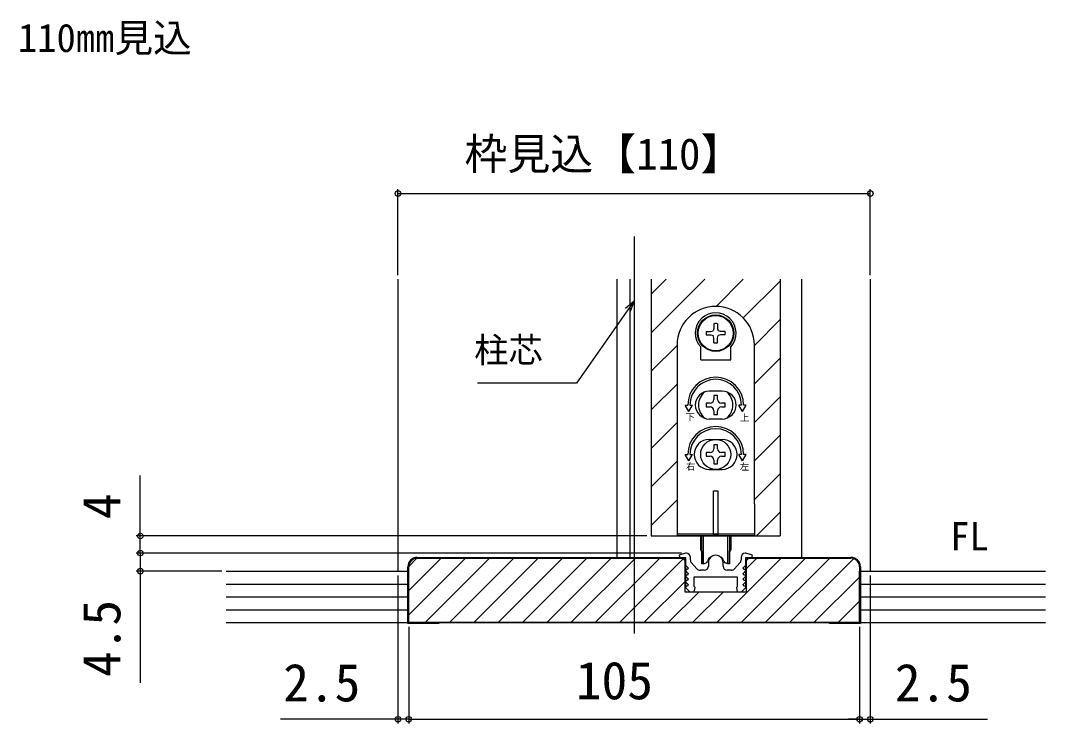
# Model space of a CAD drawing. Units: millimetres, scale not verified. Extents: x -525 to 525, y -783 to 779.
# Drawn here: x -110.5 to 128.2, y 336.3 to 500.2 of the extents above; entities that cross this region are included whole.
import ezdxf
from ezdxf.enums import TextEntityAlignment as Align

# ---------------------------------------------------------------- set-up
doc = ezdxf.new("R2010")
doc.units = ezdxf.units.MM
doc.header["$LTSCALE"] = 4
for name, color, linetype in [('0-1_USER1', 3, 'Continuous'), ('0-2_YKK_11', 7, 'Continuous'), ('0-3_YKK_12', 2, 'Continuous'), ('0-4_YKK_13', 4, 'Continuous'), ('0-5_YKK_D', 6, 'Continuous'), ('0-7_YSS_K', 3, 'Continuous'), ('0-8_YSS_KE', 3, 'Continuous')]:
    doc.layers.add(name, color=color, linetype=linetype)
doc.styles.add('ＭＳ ゴシック', font='')
doc.styles.get('ＭＳ ゴシック').set_extended_font_data('MS Gothic')

msp = doc.modelspace()

# ---------------------------------------------------------------- linework, layer by layer
at = {"layer": '0-2_YKK_11'}
for p, q in [((45.544, 374.43), (45.544, 375.046)), ((57.344, 375.046), (57.344, 374.43)), ((47.046, 372.377), (45.8, 373.761)), ((49.744, 373.846), (49.744, 373.046)), ((53.144, 373.046), (53.144, 373.846)), ((57.087, 373.761), (55.842, 372.377)), ((48.744, 372.046), (47.789, 372.046)), ((55.098, 372.046), (54.144, 372.046))]:
    msp.add_line(p, q, dxfattribs=at)
for points in [[(44.544, 376.046), (44.444, 376.046), (42.911, 375.554), (42.991, 375.046), (44.444, 375.046), (44.444, 373.245), (45.055, 372.634), (44.894, 372.246), (44.532, 372.246), (44.418, 371.971), (45.055, 371.334), (44.894, 370.946), (44.532, 370.946), (44.418, 370.671), (45.055, 370.034), (44.894, 369.646), (44.532, 369.646), (44.418, 369.371), (45.055, 368.734), (44.894, 368.346), (44.532, 368.346), (44.418, 368.072), (45.444, 367.046), (46.444, 367.046), (46.631, 368.009), (46.444, 368.288), (46.444, 370.546)], [(46.444, 370.546), (56.444, 370.546), (56.444, 368.288), (56.256, 368.009), (56.444, 367.046), (57.444, 367.046), (58.469, 368.072), (58.356, 368.346), (57.993, 368.346), (57.832, 368.734), (58.47, 369.371), (58.356, 369.646), (57.993, 369.646), (57.832, 370.034), (58.47, 370.671), (58.356, 370.946), (57.993, 370.946), (57.832, 371.334), (58.47, 371.971), (58.356, 372.246), (57.993, 372.246), (57.832, 372.634), (58.444, 373.245), (58.444, 375.046), (59.897, 375.046), (59.976, 375.554), (58.444, 376.046), (58.344, 376.046)]]:
    msp.add_lwpolyline(points, dxfattribs=at)
for centre, radius, start, end in [((44.544, 375.046), 1, 0.00001, 89.99999), ((51.444, 373.846), 1.7, 359.99999, 180.00001), ((58.344, 375.046), 1, 90.00001, 179.99999), ((46.544, 374.43), 1, 180.00001, 221.98721), ((48.744, 373.046), 1, 270.00001, 359.99999), ((54.144, 373.046), 1, 180.00001, 269.99999), ((56.344, 374.43), 1, 318.01279, 359.99999), ((47.789, 373.046), 1, 221.98723, 270.00001), ((55.098, 373.046), 1, 269.99999, 318.01277)]:
    msp.add_arc(centre, radius, start, end, dxfattribs=at)
at = {"layer": '0-3_YKK_12'}
for p, q in [((32.444, 449.846), (32.444, 357.346)), ((-22.556, 439.846), (-22.556, 371.846)), ((28.444, 439.846), (28.444, 374.846)), ((31.444, 439.846), (31.444, 374.846)), ((36.444, 439.846), (36.444, 380.046)), ((36.444, 436.378), (39.912, 439.846)), ((36.444, 427.398), (48.892, 439.846)), ((51.571, 433.545), (57.872, 439.846)), ((57.862, 430.855), (66.444, 439.437)), ((66.444, 439.846), (66.444, 380.046)), ((71.444, 439.846), (71.444, 374.846)), ((87.444, 439.846), (87.444, 371.846)), ((60.444, 424.457), (66.444, 430.457)), ((36.444, 418.417), (42.444, 424.417)), ((60.444, 415.477), (66.444, 421.477)), ((36.444, 409.437), (42.444, 415.437)), ((60.444, 406.496), (66.444, 412.496)), ((36.444, 400.457), (42.444, 406.457)), ((60.444, 397.516), (66.444, 403.516)), ((36.444, 391.477), (42.444, 397.477)), ((60.444, 388.536), (66.444, 394.536)), ((36.444, 382.496), (42.444, 388.496)), ((60.934, 380.046), (66.444, 385.556)), ((36.444, 380.046), (66.444, 380.046))]:
    msp.add_line(p, q, dxfattribs=at)
at = {"layer": '0-4_YKK_13'}
for p, q in [((51.025, 428.42), (50.876, 427.864)), ((51.044, 429.51), (51.025, 428.42)), ((51.844, 429.51), (51.863, 428.42)), ((51.863, 428.42), (52.012, 427.864)), ((52.568, 427.715), (52.012, 427.864)), ((53.658, 427.696), (52.568, 427.715)), ((52.568, 426.877), (52.012, 426.728)), ((53.658, 426.896), (52.568, 426.877)), ((42.444, 424.546), (42.444, 387.546)), ((47.944, 421.096), (47.944, 424.085)), ((54.944, 421.096), (54.944, 424.085)), ((60.444, 387.546), (60.444, 424.546)), ((47.944, 421.096), (54.944, 421.096)), ((52.944, 413.796), (49.944, 413.796)), ((50.124, 410.986), (49.244, 410.986)), ((49.244, 410.986), (49.244, 410.106)), ((51.004, 412.746), (51.004, 411.866)), ((51.884, 412.746), (51.004, 412.746)), ((51.884, 411.866), (51.884, 412.746)), ((53.644, 410.986), (52.764, 410.986)), ((53.644, 410.106), (53.644, 410.986)), ((44.328, 410.546), (44.944, 410.546)), ((45.194, 409.046), (44.328, 410.546)), ((45.194, 409.046), (46.06, 410.546)), ((45.444, 410.546), (46.06, 410.546)), ((49.244, 410.106), (50.124, 410.106)), ((51.004, 409.226), (51.004, 408.346)), ((51.004, 408.346), (51.884, 408.346)), ((51.884, 408.346), (51.884, 409.226)), ((52.764, 410.106), (53.644, 410.106)), ((57.444, 410.546), (56.828, 410.546)), ((57.694, 409.046), (56.828, 410.546)), ((52.944, 407.296), (49.944, 407.296)), ((49.944, 402.546), (52.944, 402.546)), ((51.004, 401.246), (51.004, 400.366)), ((51.884, 401.246), (51.004, 401.246)), ((51.884, 400.366), (51.884, 401.246)), ((44.328, 399.046), (44.944, 399.046)), ((45.194, 397.546), (44.328, 399.046)), ((45.194, 397.546), (46.06, 399.046)), ((45.444, 399.046), (46.06, 399.046)), ((50.124, 399.486), (49.244, 399.486)), ((49.244, 399.486), (49.244, 398.606)), ((53.644, 399.486), (52.764, 399.486)), ((53.644, 398.606), (53.644, 399.486)), ((57.694, 397.546), (56.828, 399.046)), ((57.444, 399.046), (56.828, 399.046)), ((57.694, 397.546), (58.56, 399.046)), ((58.56, 399.046), (57.944, 399.046)), ((49.244, 398.606), (50.124, 398.606)), ((51.004, 397.726), (51.004, 396.846)), ((51.004, 396.846), (51.884, 396.846)), ((51.884, 396.846), (51.884, 397.726)), ((52.764, 398.606), (53.644, 398.606)), ((49.944, 395.546), (52.944, 395.546)), ((50.944, 390.546), (51.944, 390.546)), ((50.944, 380.346), (50.944, 390.546)), ((51.944, 390.546), (51.944, 380.346)), ((42.444, 387.546), (42.444, 380.046)), ((42.444, 380.546), (60.444, 380.546)), ((47.944, 376.798), (47.944, 380.046)), ((48.194, 373.546), (48.194, 380.046)), ((48.594, 373.546), (48.594, 380.046)), ((51.944, 380.346), (50.944, 380.346)), ((54.294, 373.546), (54.294, 380.046)), ((54.944, 380.046), (54.944, 376.798)), ((48.192, 376.502), (48.194, 376.502)), ((48.194, 376.546), (48.194, 373.546)), ((54.694, 373.546), (54.694, 376.546)), ((54.694, 376.502), (54.696, 376.502)), ((48.594, 373.546), (48.194, 373.546)), ((48.594, 373.546), (49.213, 373.771)), ((54.294, 373.546), (53.674, 373.771))]:
    msp.add_line(p, q, dxfattribs=at)
for points in [[(49.23, 427.696), (50.319, 427.715), (50.876, 427.864)], [(49.23, 426.896), (50.319, 426.877), (50.876, 426.728)], [(51.044, 425.082), (51.025, 426.171), (50.876, 426.728)], [(51.844, 425.082), (51.863, 426.171), (52.012, 426.728)], [(57.694, 409.046), (58.56, 410.546), (57.944, 410.546)], [(60.444, 387.546), (60.444, 380.046), (42.444, 380.046)], [(54.694, 380.046), (54.694, 373.546), (54.294, 373.546)]]:
    msp.add_lwpolyline(points, dxfattribs=at)
for centre, radius in [((51.444, 427.296), 4.25), ((51.444, 427.296), 4.1), ((51.444, 399.046), 3.5)]:
    msp.add_circle(centre, radius, dxfattribs=at)
for centre, radius, start, end in [((51.444, 424.546), 9, 0, 180), ((51.444, 427.296), 4.75, 317.4631, 222.5369), ((51.444, 427.296), 2.25, 169.75965, 190.24035), ((51.444, 427.296), 2.25, 79.75965, 100.24035), ((51.444, 427.296), 2.25, 349.75965, 10.24035), ((51.444, 427.296), 2.25, 259.75965, 280.24035), ((51.444, 410.546), 6.5, 0, 180), ((51.444, 410.546), 6, 0, 180), ((49.944, 410.546), 3.25, 90, 270), ((51.444, 410.546), 4, 129.83844, 230.16156), ((52.944, 410.546), 3.25, 270, 90), ((51.444, 410.546), 4, 309.83844, 50.16156), ((50.124, 411.866), 0.88, 270, 0), ((52.764, 411.866), 0.88, 180, 270), ((50.124, 409.226), 0.88, 0, 90), ((52.764, 409.226), 0.88, 90, 180), ((51.444, 399.046), 6.5, 0, 180), ((51.444, 399.046), 6, 0, 180), ((49.944, 399.046), 3.5, 90, 270), ((52.944, 399.046), 3.5, 270, 90), ((50.124, 400.366), 0.88, 270, 0), ((52.764, 400.366), 0.88, 180, 270), ((50.124, 397.726), 0.88, 0, 90), ((52.764, 397.726), 0.88, 90, 180), ((48.244, 376.798), 0.3, 180, 260), ((51.444, 373.546), 2, 16.15012, 163.84988), ((54.644, 376.798), 0.3, 280, 0), ((49.042, 374.241), 0.5, 290, 343.84988), ((53.845, 374.241), 0.5, 196.15012, 250)]:
    msp.add_arc(centre, radius, start, end, dxfattribs=at)
at = {"layer": '0-5_YKK_D'}
for p, q in [((-22.556, 440.846), (-22.556, 460.846)), ((87.444, 440.846), (87.444, 460.846)), ((-22.556, 459.846), (87.444, 459.846)), ((35.444, 380.046), (-83.556, 380.046)), ((43.491, 376.046), (-83.556, 376.046)), ((43.491, 376.046), (-83.556, 376.046)), ((-63.556, 371.846), (-83.556, 371.846)), ((-22.556, 370.846), (-22.556, 336.346)), ((87.444, 370.846), (87.444, 336.346)), ((-20.056, 358.846), (-20.056, 336.346)), ((-20.056, 358.846), (-20.056, 336.346)), ((84.944, 358.846), (84.944, 336.346)), ((84.944, 358.846), (84.944, 336.346)), ((-22.556, 337.346), (-49.884, 337.346)), ((-20.056, 337.346), (-22.556, 337.346)), ((-20.056, 337.346), (84.944, 337.346)), ((-20.056, 337.346), (-17.506, 337.346)), ((84.944, 337.346), (82.394, 337.346)), ((84.944, 337.346), (87.444, 337.346)), ((87.444, 337.346), (114.771, 337.346))]:
    msp.add_line(p, q, dxfattribs=at)
for points in [[(32.444, 434.809), (30.981, 432.72), (19.022, 415.641), (-4.028, 415.641)], [(30.421, 433.112), (32.444, 434.809), (31.541, 432.328)], [(-82.556, 376.046), (-82.556, 380.046), (-82.556, 394.164)], [(-82.556, 376.046), (-82.556, 371.846), (-82.556, 345.796)]]:
    msp.add_lwpolyline(points, dxfattribs=at)
for centre in [(-22.556, 459.846), (87.444, 459.846), (-82.556, 380.046), (-82.556, 376.046), (-82.556, 376.046), (-82.556, 371.846), (-22.556, 337.346), (-20.056, 337.346), (-20.056, 337.346), (84.944, 337.346), (84.944, 337.346), (87.444, 337.346)]:
    msp.add_circle(centre, 0.637, dxfattribs=at)
at = {"layer": '0-7_YSS_K'}
for p, q in [((-20.056, 367.306), (-12.516, 374.846)), ((-20.056, 361.649), (-6.859, 374.846)), ((-20.053, 372.966), (-18.176, 374.842)), ((-16.202, 359.846), (-1.202, 374.846)), ((-10.545, 359.846), (4.455, 374.846)), ((-4.888, 359.846), (10.112, 374.846)), ((0.768, 359.846), (15.768, 374.846)), ((6.425, 359.846), (21.425, 374.846)), ((12.082, 359.846), (27.082, 374.846)), ((17.739, 359.846), (32.739, 374.846)), ((23.396, 359.846), (38.396, 374.846)), ((51.68, 359.846), (66.68, 374.846)), ((57.337, 359.846), (72.337, 374.846)), ((58.644, 372.466), (61.023, 374.846)), ((62.994, 359.846), (77.994, 374.846)), ((29.053, 359.846), (43.898, 374.691)), ((68.651, 359.846), (83.555, 374.75)), ((-62.556, 371.846), (-20.056, 371.846)), ((-20.056, 359.846), (-20.056, 371.846)), ((74.307, 359.846), (84.944, 370.482)), ((84.944, 359.846), (84.944, 371.846)), ((84.944, 371.846), (128.248, 371.846)), ((-62.556, 368.846), (-20.056, 368.846)), ((34.71, 359.846), (44.244, 369.38)), ((84.944, 368.846), (128.248, 368.846)), ((-62.556, 365.846), (-20.056, 365.846)), ((40.366, 359.846), (47.566, 367.046)), ((46.023, 359.846), (53.223, 367.046)), ((84.944, 365.846), (128.248, 365.846)), ((-62.556, 362.846), (-20.056, 362.846)), ((79.964, 359.846), (84.944, 364.825)), ((84.944, 362.846), (128.248, 362.846)), ((-62.556, 359.846), (128.248, 359.846))]:
    msp.add_line(p, q, dxfattribs=at)
at = {"layer": '0-8_YSS_KE'}
for points in [[(-18.056, 375.046), (43.827, 375.046), (44.444, 374.429), (44.444, 368.146), (44.244, 368.146)], [(-18.056, 374.846), (43.744, 374.846), (44.244, 374.346), (44.244, 368.146), (44.244, 367.046), (58.644, 367.046), (58.644, 368.146), (58.644, 374.346), (59.144, 374.846), (82.944, 374.846)], [(58.644, 368.146), (58.444, 368.146), (58.444, 374.429), (59.061, 375.046), (82.944, 375.046)], [(-13.056, 359.846), (-13.056, 359.646), (-20.256, 359.646), (-20.256, 372.846)], [(-13.056, 359.846), (-20.056, 359.846), (-20.056, 372.846)], [(84.944, 372.846), (84.944, 359.846), (77.944, 359.846), (-13.056, 359.846)], [(85.144, 372.846), (85.144, 359.646), (77.944, 359.646), (77.944, 359.846)]]:
    msp.add_lwpolyline(points, dxfattribs=at)
for centre, radius, start, end in [((-18.056, 372.846), 2.2, 90, 180), ((-18.056, 372.846), 2, 90, 180), ((82.944, 372.846), 2.2, 0, 90), ((82.944, 372.846), 2, 0, 90)]:
    msp.add_arc(centre, radius, start, end, dxfattribs=at)

# ---------------------------------------------------------------- texts
at = {"layer": '0-1_USER1', "style": 'ＭＳ ゴシック'}
for s, p in [('110㎜見込', (-111.04, 490.837)), ('FL', (106.042, 374.687))]:
    msp.add_text(s, height=6.598, dxfattribs=at).set_placement(p, align=Align.BOTTOM_LEFT)
at = {"layer": '0-4_YKK_13', "style": 'ＭＳ ゴシック'}
for s, p in [('下', (44.414, 406.502)), ('上', (57.088, 406.333)), ('右', (44.523, 394.978)), ('左', (57.064, 394.942))]:
    msp.add_text(s, height=1.558, dxfattribs=at).set_placement(p, align=Align.BOTTOM_LEFT)
at = {"layer": '0-5_YKK_D', "style": 'ＭＳ ゴシック'}
for s, height, p in [('枠見込【110】', 7.331, (-7.073, 463.21)), ('柱芯', 5.865, (-4.813, 418.693)), ('2.5', 8.798, (-49.27, 338.846)), ('105', 8.798, (18.876, 339.346)), ('2.5', 8.798, (93.157, 338.846))]:
    msp.add_text(s, height=height, dxfattribs=at).set_placement(p, align=Align.BOTTOM_LEFT)
for s, p in [('4', (-84.556, 383.982)), ('4.5', (-84.556, 347.182))]:
    msp.add_text(s, height=8.798, rotation=90, dxfattribs=at).set_placement(p, align=Align.BOTTOM_LEFT)

doc.saveas('drawing.dxf')
